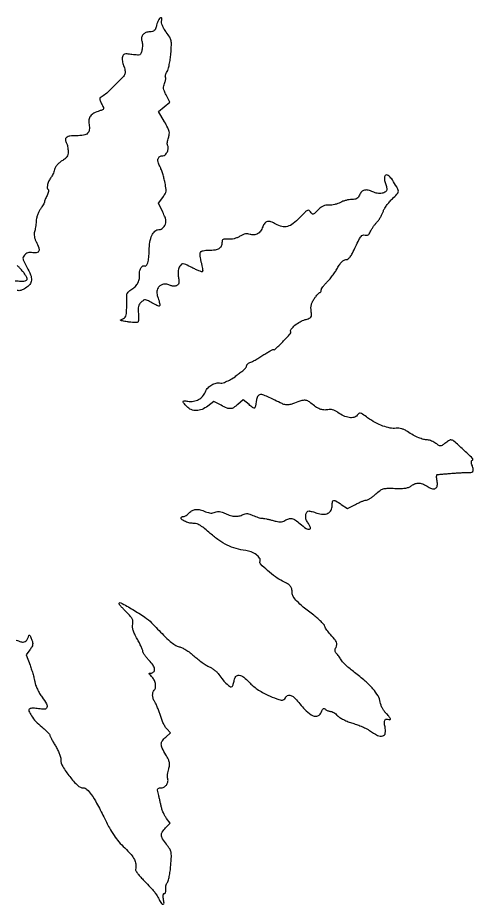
# Model space of a CAD drawing. Extents: x 0 to 500, y 0 to 489.
# Drawn here: x 250.3 to 500.4, y 2.1 to 488.8 of the extents above; entities that cross this region are included whole.
import ezdxf

# ---------------------------------------------------------------- set-up
doc = ezdxf.new("R2010")
doc.units = 0

msp = doc.modelspace()

# ---------------------------------------------------------------- linework, layer by layer
for points in [[(249.542827, 147.162441, 0.034465), (252.0446, 146.224696, 0.115103), (253.783113, 146.119347, 0.165587), (255.022045, 146.791153, 0.09498), (255.929241, 148.25, -0.011888), (256.517484, 149.678131, -0.389651), (256.831694, 149.815892, -0.214923), (257.157501, 149.510347, -0.005269), (257.944538, 147.559912, -0.034721), (258.472892, 145.873317, -0.098339), (258.519679, 144.646603, -0.091961), (258.093722, 143.447525, -0.027982), (257.031923, 141.829308), (254.968805, 139.038791), (257.111087, 133.269396, -0.010581), (257.967649, 130.803926, -0.008984), (258.769752, 128.166635, -0.009086), (259.413515, 125.73799, -0.025051), (259.749295, 124, 0.054976), (260.177237, 122.328209, 0.021615), (261.112499, 120.138494, 0.021083), (262.337089, 117.837332, 0.024675), (263.693581, 115.769342, -0.024615), (266.11178, 112.083729, -0.207667), (266.347867, 110.157104, -0.322924), (265.120236, 109.207264, -0.048129), (261.813733, 109.413795, 0.01659), (260.238515, 109.612348, 0.020439), (258.759734, 109.688332, 0.019296), (257.532895, 109.653822, 0.122321), (256.942995, 109.464769, 0.358566), (256.502729, 108.173734, 0.054833), (257.825773, 105.565758, 0.044041), (260.27444, 102.456236, 0.032322), (263.484485, 99.459201, -0.010671), (265.214489, 97.978772, -0.015414), (266.673567, 96.592036, -0.011036), (267.807462, 95.394041, -0.186065), (268, 94.894561, 0.11383), (268.12615, 94.347624, 0.007056), (268.88125, 92.851783, 0.01016), (269.850811, 91.085046, 0.007342), (271, 89.154424, -0.022461), (272.148269, 87.085515, -0.021803), (273.11875, 84.90161, -0.022322), (273.8009, 82.909645, -0.071445), (274, 81.523378, 0.136227), (275.069096, 77.672237, 0.0325), (278.894472, 72.158549, 0.030326), (283.317384, 67.237747, 0.19699), (286.337117, 66, -0.19768), (288.313803, 65.186717, -0.044171), (290.717856, 62.343255, -0.029493), (293.668754, 57.579559, -0.009115), (297.54744, 50.081847, 0.009842), (300.647276, 44.110974, 0.023852), (303.227569, 39.866625, 0.028986), (305.866437, 36.408907, 0.023162), (309.083546, 32.997916, -0.018154), (312.566121, 29.378738, -0.065496), (314.36698, 26.74109, -0.091529), (315.106338, 24.224017, -0.059391), (315.059226, 21.182854, 0.179689), (315.23015, 20.423679, 0.016851), (316.346417, 18.829045, 0.019931), (317.861546, 16.97178, 0.014356), (319.690744, 15.019497, -0.004388), (323.271371, 11.347461, -0.022136), (325.159471, 9.193657, -0.032395), (326.503703, 7.273315, -0.017401), (327.91898, 4.75, 0.026325), (329.214777, 2.533339, 0.279893), (330.119787, 2.103578, 0.402136), (330.645836, 2.723548, 0.034096), (330.35, 5, -0.026218), (330.163616, 6.276634, -0.066037), (330.200492, 7.213675, -0.116511), (330.44448, 7.785664, -0.238268), (330.868725, 8, 0.211325), (331.26585, 8.175691, 0.104693), (331.549595, 8.660937, 0.074341), (331.676051, 9.388488, 0.046902), (331.615602, 10.25, -0.055927), (331.564984, 11.221622, -0.042274), (331.718609, 12.279687, -0.043238), (332.038689, 13.261625, -0.072907), (332.488436, 14, 0.109551), (333.008766, 15.013247, 0.01463), (333.552562, 17.368372, 0.016345), (334.030791, 20.240791, 0.013078), (334.363139, 23.360414, 0.008069), (334.681635, 28.34247, 0.062134), (334.503431, 30.670289, 0.090944), (333.764755, 32.509527, 0.026647), (331.99658, 35.004319, -0.023835), (329.801759, 38.064481, -0.131357), (329.181838, 39.977907, -0.163073), (329.667825, 41.725717, -0.042395), (331.5261, 44.027242), (334.052199, 46.663922), (332.009095, 49.261308, -0.043879), (331.158242, 50.563351, -0.020989), (330.289903, 52.364903, -0.020624), (329.535037, 54.334896, -0.027599), (329.025566, 56.179347, 0.001139), (328.617245, 58.034969, 0.000903), (328.167766, 60.038621, 0.000912), (327.744081, 61.895702, 0.00228), (327.425993, 63.25, -0.023581), (327.143112, 64.736116, -0.149316), (327.260959, 65.487874, -0.223999), (327.746489, 65.879006, -0.059422), (328.760978, 66, 0.113724), (330.541121, 66.410194, 0.112632), (331.969505, 67.558833, 0.1139), (332.747693, 69.201618, 0.118384), (332.711635, 70.994707, -0.063082), (332.580796, 71.997188, -0.024489), (332.644122, 73.39778, -0.023776), (332.862127, 74.926049, -0.027144), (333.218214, 76.359345, 0.040094), (333.657171, 78.344311, 0.084723), (333.607602, 79.915069, 0.065666), (333.019518, 81.622319, 0.016805), (331.624603, 84.197169, -0.020856), (329.668301, 87.879161, -0.111478), (329.164752, 90.082901, -0.159368), (329.747583, 91.880852, -0.056446), (331.599363, 93.899446), (334.198726, 96.159563), (332.193139, 98.329782, -0.055108), (331.318236, 99.515012, -0.019581), (330.331866, 101.379393, -0.019157), (329.40029, 103.527713, -0.021402), (328.673246, 105.663897, 0.013173), (327.981287, 107.812254, 0.011882), (327.154645, 109.997129, 0.012), (326.320311, 111.919578, 0.036529), (325.630013, 113.163897, -0.060872), (324.756755, 114.935705, -0.07164), (324.397673, 116.770232, -0.08211), (324.585244, 118.414334, -0.127675), (325.304389, 119.637722, 0.172543), (325.991419, 121.083248, 0.073635), (325.893648, 123.252113, 0.068755), (325.131031, 125.483327, 0.097736), (323.84699, 127.132705, -0.013521), (322.809463, 128.082899, -0.122603), (322.486572, 128.599895, -0.404107), (322.629215, 128.892349, -0.087451), (323.240002, 129, 0.184541), (324.876375, 129.625249, 0.239891), (325.448046, 131.099322, 0.121784), (324.640693, 133.357956, 0.04699), (322.534724, 135.964439, -0.017528), (321.181312, 137.451316, -0.021934), (320.038325, 138.925472, -0.020826), (319.202787, 140.217564, -0.133885), (319, 140.961306, 0.095261), (318.842707, 141.779401, 0.01075), (318.101245, 143.526305, 0.012716), (317.112043, 145.582868, 0.010011), (315.940409, 147.759584, -0.016824), (314.554562, 150.420501, -0.037614), (313.727621, 152.5442, -0.050045), (313.376173, 154.313136, -0.078239), (313.46913, 155.859448, 0.075894), (313.569761, 157.412484, 0.098556), (313.172043, 158.778755, 0.063521), (312.119006, 160.296326, 0.015954), (310.028721, 162.471955, -0.008532), (308.485125, 164.031569, -0.012435), (307.183437, 165.462026, -0.00797), (306.155189, 166.689032, -0.172057), (306, 167.126662, -0.570165), (306.892877, 167.655117, -0.007807), (313.613724, 163.828495, -0.014547), (320.132478, 159.720687, -0.055026), (323.810446, 156.614411, 0.00373), (330.366924, 149.811927, 0.020975), (334.045731, 146.354356, 0.040389), (336.656386, 144.443969, 0.083893), (338.989705, 143.502261, -0.064974), (340.533021, 142.945945, -0.020818), (342.655566, 141.738068, -0.020376), (344.931051, 140.18218, -0.021437), (347.032751, 138.470913, 0.014671), (349.166614, 136.684921, 0.012112), (351.540242, 134.905369, 0.012293), (353.798975, 133.378209, 0.031727), (355.519391, 132.423774, -0.032272), (357.022596, 131.587698, -0.024359), (358.560044, 130.488201, -0.024857), (359.907792, 129.307968, -0.050984), (360.811149, 128.235431, 0.021256), (363.065721, 125.211158, 0.035974), (365.230149, 122.911117, 0.043072), (367.037377, 121.515001, 0.35862), (367.992597, 121.627273, 0.081957), (368.338019, 122.130462, 0.025857), (368.682781, 122.978011, 0.025046), (368.975531, 123.978903, 0.025353), (369.165324, 125, -0.145515), (370.121527, 127.129295, -0.250806), (371.888141, 127.810927, -0.135769), (374.404271, 126.767469, -0.043296), (377.398937, 123.980185, 0.035294), (379.37004, 122.085905, 0.023186), (381.879431, 120.183772, 0.022178), (384.709077, 118.418022, 0.022953), (387.652382, 116.931631, 0.008536), (392.513048, 114.849728, 0.060376), (394.986175, 114.17325, 0.163217), (396.427734, 114.431379, 0.177743), (397.361626, 115.5, -0.170149), (398.330876, 116.642646, -0.182082), (399.770952, 116.889892, -0.117654), (401.53288, 116.09371, -0.056231), (403.325668, 114.351846, 0.019582), (408.67003, 108.339154, 0.088192), (412.4569, 105.583364, 0.227879), (415.129477, 105.569851, 0.193468), (417.061911, 107.662839, -0.023762), (417.616619, 108.936197, -0.127877), (418.106662, 109.503192, -0.249557), (418.626355, 109.562997, -0.103075), (419.237161, 109.162839, 0.058678), (419.801335, 108.717543, 0.038987), (420.535961, 108.341584, 0.039045), (421.318152, 108.084948, 0.059817), (422.025686, 108, -0.102406), (422.802402, 107.839234, -0.035502), (423.82303, 107.308955, -0.033503), (424.895764, 106.54776, -0.033136), (425.861425, 105.647506, 0.067061), (427.128058, 104.617588, 0.021678), (429.247715, 103.444661, 0.021177), (431.744579, 102.330464, 0.022267), (434.285739, 101.451962, -0.016272), (436.884916, 100.58814, -0.014032), (439.555811, 99.516815, -0.014254), (441.923801, 98.407697, -0.039203), (443.5, 97.452338, 0.038647), (447.839959, 94.81522, 0.179193), (450.706457, 94.486611, 0.307466), (452.138717, 96.075088, 0.089984), (451.992141, 99.534845, -0.041104), (451.675229, 101.789182, -0.132324), (451.981801, 103.259094, -0.267204), (452.809724, 103.801349, -0.154005), (454, 103.5, 0.238227), (454.707054, 103.439158, 0.421762), (454.909625, 103.931056, 0.071248), (454.024074, 105.375896, 0.031134), (452.481105, 107.017751, -0.052659), (451.464423, 108.197275, -0.032796), (450.523886, 109.764209, -0.032519), (449.784224, 111.465966, -0.046642), (449.37481, 113.057529, 0.093676), (448.129893, 116.517648, 0.045154), (445.372724, 120.360002, 0.035101), (441.13207, 124.622393, 0.017816), (435.256637, 129.394592, -0.012025), (432.781015, 131.358228, -0.013608), (430.505169, 133.361711, -0.012888), (428.669132, 135.159338, -0.069812), (427.848701, 136.282704, 0.018558), (427.304989, 137.213854, 0.013335), (426.632573, 138.213171, 0.013497), (425.940654, 139.131035, 0.028121), (425.344047, 139.79881, -0.063546), (424.766527, 140.545282, -0.112968), (424.53309, 141.282716, -0.100513), (424.631597, 142.108251, -0.043097), (425.071377, 143.133368, 0.092779), (425.544804, 144.630007, 0.141155), (425.330146, 145.967652, 0.064151), (424.242718, 147.672811, 0.008028), (421.372006, 151, -0.019217), (420.49551, 152.063054, -0.019258), (419.703884, 153.189526, -0.019495), (419.091137, 154.223259, -0.069249), (418.821995, 154.943068, 0.133181), (418.409095, 155.727843, 0.013697), (416.928109, 157.235317, 0.016301), (415.023091, 158.95486, 0.012328), (412.826887, 160.720034, -0.008854), (407.073113, 165.279129, -0.03048), (403.585978, 168.519382, -0.048375), (401.606067, 171.047093, -0.141246), (400.984687, 173.15121, 0.056406), (400.731648, 175.263728, 0.115213), (399.992621, 176.750421, 0.0873), (398.51899, 178.006585, 0.023146), (395.774616, 179.454433, -0.046652), (391.833316, 181.776498, -0.025801), (387.475766, 185.280427, -0.017786), (383.707032, 188.894101, -0.292226), (383.372168, 190.527472, 0.253712), (383.15827, 192.156835, 0.077729), (381.347183, 193.978035, 0.063789), (378.576234, 195.512135, 0.063243), (375.5, 196.303884, -0.037765), (370.187717, 197.386736, -0.043266), (365.345537, 199.226257, -0.041413), (360.722168, 201.949546, -0.030122), (356.061307, 205.682639, 0.012705), (353.051274, 208.270547, 0.032318), (350.707934, 209.943869, 0.045466), (348.801694, 210.899322, 0.100247), (347.204587, 211.179941, -0.059936), (344.910681, 211.395816, -0.044957), (342.487843, 212.154361, -0.044986), (340.541149, 213.175708, -0.254732), (340, 214.16898, -0.159019), (340.103422, 214.485944, -0.096942), (340.395097, 214.755888, -0.078705), (340.83065, 214.938169, -0.059889), (341.345012, 215, 0.105367), (341.98636, 215.136671, 0.036283), (342.826608, 215.5875, 0.034148), (343.70814, 216.234645, 0.033439), (344.5, 217, -0.08947), (346.199264, 218.310027, -0.102993), (348.167706, 218.861255, -0.081728), (350.547751, 218.633704, -0.037562), (353.5, 217.61092, 0.032944), (354.990399, 217.079134, 0.054037), (356.309818, 216.854149, 0.061084), (357.525077, 216.928483, 0.059221), (358.69993, 217.293725, -0.06547), (359.924536, 217.657781, -0.068552), (361.182086, 217.684596, -0.055644), (362.605633, 217.356169, -0.026293), (364.351059, 216.637701, 0.035565), (367.192675, 215.529115, 0.060991), (369.692091, 215.076794, 0.070142), (371.970603, 215.266009, 0.067223), (374.143741, 216.076928, -0.066896), (375.289017, 216.505143, -0.07958), (376.43923, 216.580457, -0.062301), (377.76498, 216.286941, -0.025191), (379.479129, 215.576928, 0.016497), (380.867647, 214.973311, 0.016547), (382.291542, 214.463223, 0.016608), (383.560481, 214.10151, 0.061194), (384.386778, 214, -0.040883), (385.273791, 213.927351, -0.008102), (386.84285, 213.642406, -0.008531), (388.664062, 213.248683, -0.007843), (390.522805, 212.782657, 0.015995), (392.899989, 212.227674, 0.049382), (394.539904, 212.065315, 0.070661), (395.827425, 212.248182, 0.069128), (397.023587, 212.782657, -0.064483), (399.100252, 213.7337, -0.128615), (400.893314, 213.814164, -0.099055), (402.803195, 212.987597, -0.028663), (405.347219, 211, 0.025499), (408.650173, 208.385664, 0.20504), (410.501658, 207.983121, 0.484747), (411.0266, 208.997213, 0.046517), (409.435944, 211.78799, -0.09623), (408.599007, 213.66644, -0.08949), (408.496218, 215.772289, -0.115734), (409.106069, 217.391636, -0.25007), (410.24639, 218, -0.055592), (410.871157, 217.930321, -0.01037), (411.992499, 217.652487, -0.010993), (413.295549, 217.269872, -0.009847), (414.6296, 216.816976, 0.074813), (417.891622, 216.163786, 0.128111), (420.591485, 216.729523, 0.154102), (422.351292, 218.426371, 0.1251), (423, 220.978561, -0.038648), (423.169801, 223.172061, -0.33248), (423.830303, 223.818085, -0.172668), (425.04671, 223.559309, -0.012289), (427.99538, 221.6436), (431.43432, 219.2872), (435.866099, 221.6436, -0.013477), (437.680225, 222.546331, -0.015292), (439.466355, 223.310355, -0.014595), (441.014091, 223.865577, -0.077612), (441.898939, 224.008674, 0.118977), (442.734521, 224.215155, 0.024373), (444.057813, 224.98665, 0.024384), (445.542579, 226.058623, 0.020799), (447, 227.325773, -0.026246), (449.277567, 229.262855, -0.091757), (450.990173, 230.131306, -0.069196), (453.144117, 230.452729, -0.010825), (457.450692, 230.402384, 0.012191), (461.048525, 230.37015, 0.038567), (463.44615, 230.592606, 0.056883), (465.214433, 231.107324, 0.067506), (466.712581, 231.988556, -0.087606), (468.641448, 233.021732, -0.100655), (470.713535, 233.263914, -0.082066), (473.040308, 232.674623, -0.040227), (475.74228, 231.225687, 0.074653), (478.082308, 230.170549, 0.221684), (479.776506, 230.446967, 0.219645), (480.664217, 231.926782, 0.07347), (480.563997, 234.510561, -0.020947), (480.370288, 235.850618, -0.035418), (480.335292, 236.984104, -0.041524), (480.436655, 237.804416, -0.344147), (480.704687, 238.03107, 0.009891), (481.256211, 238.063553, 0.000433), (483.175752, 238.216434, 0.000735), (485.452044, 238.403081, 0.000524), (488, 238.618466, -0.003915), (490.660877, 238.825233, -0.004114), (493.280996, 238.986552, -0.003944), (495.543646, 239.08929, -0.018357), (496.850198, 239.090304, 0.038457), (499.041571, 239.180078, 0.18923), (500.111959, 239.753568, 0.218569), (500.41779, 240.839452, 0.051917), (499.923035, 242.702433, -0.027404), (499.542239, 243.897259, -0.063381), (499.42304, 244.829747, -0.094646), (499.552835, 245.511314, -0.161459), (499.921259, 245.951336, 0.488008), (500.021468, 246.865298, 0.005622), (494.944236, 251.698127, 0.007369), (489.809539, 256.337444, 0.181975), (488.049362, 257, 0.118451), (487.611323, 256.894751, 0.016363), (486.785423, 256.438907, 0.018004), (485.8283, 255.821288, 0.014366), (484.841412, 255.089895, -0.018931), (483.26691, 253.945135, -0.14762), (482.409371, 253.682049, -0.147207), (481.548318, 253.936902, -0.018792), (479.956554, 255.067659, 0.036946), (478.854341, 255.791971, 0.029628), (477.574497, 256.407499, 0.030516), (476.316626, 256.835585, 0.06432), (475.297053, 256.977764, -0.065108), (473.115077, 257.28553, -0.032199), (470.467446, 258.205836, -0.027861), (467.492272, 259.65998, -0.019284), (464.295876, 261.614813, 0.036973), (462.758905, 262.481684, 0.039814), (461.14792, 263.088136, 0.04226), (459.561593, 263.403074, 0.056918), (458.098789, 263.399859, -0.076765), (454.798146, 263.523093, -0.040368), (450.833805, 264.62556, -0.036507), (446.594123, 266.54394, -0.031236), (442.440979, 269.14977, 0.007558), (439.633961, 271.101991, 0.090321), (438.428432, 271.629417, 0.220914), (437.56401, 271.451865, 0.075643), (436.639706, 270.521947, -0.178521), (434.919479, 269.379837, -0.095668), (432.338427, 269.27129, -0.073014), (429.245377, 270.209453, -0.049133), (426.071275, 272.105425, 0.033779), (424.585853, 273.055662, 0.059073), (423.233208, 273.601523, 0.067296), (421.920267, 273.774728, 0.060744), (420.55991, 273.604392, -0.084887), (418.416925, 273.440055, -0.070715), (416.192052, 273.970455, -0.058081), (413.837137, 275.230334, -0.03279), (411.301067, 277.251302, 0.082952), (409.515411, 278.403107, 0.11143), (407.629152, 278.756895, 0.070297), (405.153909, 278.314395, 0.017183), (401.255291, 276.884091, -0.047334), (399.189169, 276.264398, -0.097497), (397.508208, 276.260338, -0.057942), (395.439627, 276.917763, -0.008664), (391.486357, 278.782759, 0.011454), (385.387465, 281.618489, 0.177145), (383.116846, 281.758682, 0.262678), (381.767008, 280.361202, 0.02581), (380.788935, 275.602294, -0.067157), (380.507628, 274.642855, -0.356282), (380.053382, 274.41385, -0.113611), (379.277325, 274.782825, -0.007449), (377.341185, 276.364461), (374.182369, 279.024334), (371.196829, 276.512167, -0.029526), (368.775673, 274.707734, -0.133203), (367.11482, 274.163625, -0.112901), (365.262332, 274.487547, -0.018449), (361.936148, 276.032575), (357.951972, 278.06515), (354.631595, 275.532575, -0.06407), (351.504386, 273.726915, -0.094439), (348.409959, 273.075915, -0.106797), (345.57255, 273.632654, -0.102877), (343.174314, 275.314451, -0.010898), (341.359466, 277.33266, -0.229942), (341.15851, 278.092435, -0.376367), (341.649464, 278.47143, -0.020529), (343.75, 278.253069, 0.071487), (346.865321, 278.247133, 0.088034), (349.623032, 279.150128, 0.090555), (351.84443, 280.919728, 0.080605), (353.405853, 283.428918, -0.082889), (354.805924, 285.656222, -0.082491), (356.855577, 287.312366, -0.084672), (359.280515, 288.186723, -0.09422), (361.76548, 288.159967, 0.147035), (363.09439, 288.28435, 0.017731), (365.808982, 289.499096, 0.022247), (368.575779, 291.013142, 0.043119), (370.609156, 292.5, -0.01282), (371.194176, 292.984732, -0.004743), (372.04186, 293.638286, -0.004696), (372.980853, 294.334377, -0.005641), (373.877471, 294.970759, 0.035325), (374.689697, 295.622999, 0.038577), (375.376507, 296.365465, 0.041881), (375.854617, 297.086298, 0.126147), (376, 297.653372, -0.128215), (376.131777, 298.158815, -0.069159), (376.522839, 298.675186, -0.061623), (377.09926, 299.123872, -0.057817), (377.779879, 299.430136, 0.044205), (378.780257, 299.848009, 0.007241), (380.624998, 300.852247, 0.007921), (382.765664, 302.103167, 0.006913), (384.965985, 303.478085, -0.007111), (387.064027, 304.787935, -0.011526), (388.887879, 305.834233, -0.005319), (390.434058, 306.653296, -0.326378), (390.725393, 306.60794, 0.412436), (391.567182, 306.605384, 0.004938), (395.814624, 310.885253, 0.005468), (399.954811, 315.234447, 0.271249), (400.204348, 316.34984, -0.253182), (400.489534, 317.862965, -0.047063), (402.541842, 319.953011, -0.046499), (405.31488, 321.880923, -0.062972), (408.135862, 323.036584, 0.019766), (410.42773, 323.751977, 0.154206), (411.308593, 324.418961, 0.164257), (411.617609, 325.450358, 0.023212), (411.435862, 327.691386, -0.03928), (411.343097, 329.590073, -0.0558), (411.580722, 331.261932, -0.053558), (412.192842, 332.889735, -0.03277), (413.234869, 334.659205, -0.014255), (414.157173, 335.934225, -0.020123), (415.05493, 337.010997, -0.016779), (415.844179, 337.826927, -0.192152), (416.25, 337.993167, 0.169828), (416.536185, 338.096194, 0.093273), (416.779688, 338.38366, 0.074257), (416.9444, 338.810174, 0.05513), (417, 339.312909, -0.132647), (417.185417, 339.999525, -0.024761), (417.903635, 341.102921, -0.024966), (418.898496, 342.342147, -0.020542), (420.076206, 343.562909, 0.027956), (421.445946, 345.025491, 0.013612), (423.034203, 347.032243, 0.013456), (424.577992, 349.215961, 0.018922), (425.826206, 351.248983, -0.02062), (427.143666, 353.378549, -0.046718), (428.346376, 354.839876, -0.065504), (429.471156, 355.709191, -0.132432), (430.543964, 355.998983, 0.159653), (431.703358, 356.379507, 0.073979), (432.841691, 357.508895, 0.042009), (434.126188, 359.568275, 0.011122), (435.818969, 363.059451, -0.008327), (437.662334, 366.915955, -0.054496), (438.820911, 368.717853, -0.133682), (439.853102, 369.462097, -0.168119), (441.024229, 369.49231, 0.069597), (442.006267, 369.325393, 0.141587), (442.757872, 369.518842, 0.122629), (443.359944, 370.111193, 0.045735), (443.888355, 371.182859, -0.040198), (444.405318, 372.261198, -0.017279), (445.256172, 373.612481, -0.016967), (446.266238, 374.99656, -0.021486), (447.295096, 376.200057, 0.032432), (448.339834, 377.477684, 0.020339), (449.398064, 379.093105, 0.020397), (450.313975, 380.775755, 0.034743), (450.919857, 382.257164, -0.053159), (451.622711, 383.810175, -0.022252), (452.874515, 385.73884, -0.021714), (454.409227, 387.70156, -0.026319), (456.0182, 389.395522, 0.009168), (458.541269, 391.875738, 0.1067), (459.275448, 393.038921, 0.184094), (459.260339, 394.143559, 0.038964), (458.39736, 395.904469, 0.01279), (456.028223, 399.690511, 0.05268), (454.309519, 401.773007, 0.137121), (453.048611, 402.466775, 0.316364), (452.095423, 402.083474, 0.088655), (451.782506, 401.340892, 0.055064), (451.676575, 400.398569, 0.049479), (451.779073, 399.344648, 0.041898), (452.088064, 398.268374, -0.017104), (452.437173, 397.246204, -0.015061), (452.732119, 396.158476, -0.015305), (452.938515, 395.161116, -0.043391), (453, 394.453952, -0.257691), (452.296575, 393.179727, -0.099943), (450.347936, 392.44012, -0.077435), (447.760693, 392.416916, -0.078074), (445.296898, 393.182911, 0.056018), (442.75749, 394.096482, 0.118051), (440.675421, 394.093168, 0.143486), (439.081371, 393.177019, 0.100541), (437.967964, 391.41574, -0.060105), (437.348157, 390.23498, -0.111351), (436.556568, 389.504082, -0.095117), (435.437757, 389.115723, -0.035655), (433.774751, 388.993839, 0.039711), (432.303069, 388.873985, 0.023599), (430.580708, 388.510784, 0.023527), (428.886881, 387.982991, 0.037144), (427.5, 387.358047, -0.040789), (426.114424, 386.745785, -0.02621), (424.425713, 386.256268, -0.026311), (422.710589, 385.949261, -0.044004), (421.247108, 385.895729, 0.05044), (419.555082, 385.812066, 0.068083), (418.08671, 385.380027, 0.061287), (416.678093, 384.526958, 0.032463), (415.157023, 383.160633, -0.009209), (413.346929, 381.375901, -0.129742), (412.554334, 380.940964, -0.272991), (411.921218, 381.129311, -0.047636), (411.132543, 382.159373, 0.119973), (410.282064, 382.990256, 0.259328), (409.396636, 383.014578, 0.075833), (408.110896, 382.074384, 0.005916), (405.122289, 379.03026, -0.035519), (401.46634, 375.722599, -0.100741), (398.405729, 374.192435, -0.125238), (395.401535, 374.151496, -0.07106), (392, 375.5, 0.04502), (389.336414, 376.719433, 0.138059), (387.374304, 376.847095, 0.175255), (385.918783, 375.941841, 0.083187), (384.842797, 373.978891, -0.066804), (383.649754, 371.623458, -0.108917), (382.019857, 370.100269, -0.122865), (380.05099, 369.512551, -0.100308), (377.872168, 369.851585, 0.06877), (376.636819, 370.12393, 0.068055), (375.369327, 370.052577, 0.056267), (373.974582, 369.614166, 0.029028), (372.345772, 368.776502, -0.039502), (370.803334, 368.02364, -0.033988), (369.082758, 367.477859, -0.034799), (367.356204, 367.182109, -0.049271), (365.798079, 367.179591, 0.021127), (363.955968, 367.280268, 0.138384), (363.070931, 367.042296, 0.203923), (362.62208, 366.427687, 0.054326), (362.473853, 365.197366, -0.111559), (362.019545, 363.287667, -0.147736), (360.809203, 361.986119, -0.098869), (358.658502, 361.246459, -0.032635), (355.309017, 361.015313, 0.023834), (353.655511, 360.930393, 0.030659), (352.153245, 360.687542, 0.031613), (350.966889, 360.34026, 0.16889), (350.451175, 359.920999, 0.142822), (350.26381, 359.243605, 0.022621), (350.346169, 357.851863, 0.023527), (350.601966, 356.175097, 0.018642), (351.030148, 354.392323, -0.013318), (351.468627, 352.648632, -0.019514), (351.752899, 351.092621, -0.01537), (351.894233, 349.823896, -0.219843), (351.741112, 349.407778, -0.282336), (351.317809, 349.306407, -0.012354), (349.824628, 349.834609, -0.017837), (348.014341, 350.600804, -0.011434), (345.968003, 351.611911, 0.006433), (342.598082, 353.319149, 0.082868), (341.250562, 353.722291, 0.199991), (340.323996, 353.466421, 0.068913), (339.337819, 352.447318, 0.073588), (338.760132, 351.349663, 0.05259), (338.43989, 349.996973, 0.04355), (338.373954, 348.363211, 0.025541), (338.565133, 346.414229, -0.016972), (338.813936, 344.258559, -0.074334), (338.727774, 342.982627, -0.133444), (338.309067, 342.180604, -0.114984), (337.519752, 341.645953, -0.063783), (336.759694, 341.460749, -0.040979), (335.85132, 341.433755, -0.040731), (334.941882, 341.556002, -0.05918), (334.177558, 341.820587, 0.06802), (332.186615, 342.470764, 0.093664), (330.309247, 342.457689, 0.102673), (328.692353, 341.777166, 0.097822), (327.447055, 340.5, 0.056277), (326.845696, 339.302247, 0.088191), (326.643341, 338.170585, 0.065251), (326.820571, 336.807552, 0.019165), (327.441254, 334.786337, -0.014957), (327.902675, 333.327596, -0.021937), (328.212795, 332.01833, -0.018419), (328.375733, 330.953784, -0.228992), (328.244933, 330.578267, -0.278792), (327.872019, 330.486367, -0.018288), (326.780666, 330.870858, -0.022294), (325.445038, 331.467122, -0.014443), (323.954466, 332.268595, 0.010984), (321.536482, 333.590372, 0.103858), (320.404574, 333.905249, 0.163332), (319.464687, 333.655766, 0.038094), (318.157089, 332.642164, 0.061639), (317.190997, 331.522971, 0.084921), (316.650999, 330.312309, 0.06472), (316.461452, 328.751606, 0.022307), (316.582131, 326.477139, -0.018415), (316.685877, 324.772567, -0.026091), (316.643023, 323.253761, -0.024502), (316.486761, 322.052657, -0.212843), (316.19071, 321.617865, -0.137266), (315.628953, 321.455875, -0.012595), (314.163067, 321.481189, -0.015526), (312.386827, 321.611987, -0.01155), (310.436466, 321.862316, -0.005678), (307.769988, 322.298396, -0.084937), (306.884957, 322.614384, -0.565625), (306.87518, 322.952822, -0.061049), (307.75, 323.373478, 0.085328), (308.927643, 324.011495, 0.130501), (309.621555, 324.934766, 0.074466), (309.989495, 326.462633, 0.014276), (310.158444, 329.317388, 0.003644), (310.207703, 331.433429, 0.003881), (310.224748, 333.505876, 0.003694), (310.212399, 335.28872, 0.017948), (310.161665, 336.298359, -0.130865), (310.309398, 337.138066, -0.063166), (310.894234, 338.069716, -0.05325), (311.829233, 338.990362, -0.039725), (313.031168, 339.798359, 0.074666), (314.964706, 341.303648, 0.077306), (316.343894, 343.294155, 0.073105), (317.10578, 345.708488, 0.057379), (317.229668, 348.453914, -0.088275), (317.402009, 350.065179, -0.080114), (318.119308, 351.578853, -0.105958), (319.091874, 352.498149, -0.282066), (320.008522, 352.494733, 0.393685), (320.938586, 352.679905, 0.085588), (321.724311, 354.292419, 0.046853), (322.272599, 357.158598, 0.020894), (322.478671, 361, -0.038058), (322.885945, 365.621926, -0.066438), (324.008169, 369.2933, -0.093924), (325.676636, 371.647128, -0.202771), (327.710745, 372.428491, 0.08806), (328.658985, 372.564344, 0.067341), (329.60304, 373.023226, 0.063188), (330.445891, 373.752285, 0.060087), (331.096569, 374.680442, 0.066193), (331.638727, 376.124298, 0.094379), (331.691728, 377.489321, 0.05925), (331.220816, 379.205837, 0.012979), (329.992446, 382.016127), (327.644845, 387.028353), (329.950344, 390.146707, 0.030253), (331.246218, 392.141341, 0.098359), (331.739222, 393.631151, 0.072745), (331.700049, 395.432268, 0.011772), (331.034628, 398.88253, 0.013076), (330.4575, 401.238685, 0.011397), (329.733333, 403.67289, 0.011535), (328.977295, 405.844514, 0.032947), (328.319586, 407.301776, -0.057083), (327.414925, 409.594737, -0.135917), (327.43024, 411.411123, -0.193903), (328.327441, 412.563195, -0.132284), (329.949563, 413, 0.19651), (331.346486, 413.571071, 0.092002), (332.487287, 415.199291, 0.088068), (333.00231, 417.199696, 0.158784), (332.606119, 418.828296, -0.139814), (332.448174, 419.386495, -0.030006), (332.511214, 420.400757, -0.029144), (332.731167, 421.607165, -0.024209), (333.10055, 422.858593, 0.053668), (333.542825, 424.76298, 0.091409), (333.442943, 426.389023, 0.057815), (332.710621, 428.339565, 0.011256), (330.915656, 431.647419), (327.654163, 437.347913), (330.731426, 439.923957), (333.808689, 442.5), (331.808094, 446.391046, -0.02001), (330.828062, 448.500662, -0.063793), (330.418338, 449.995848, -0.085012), (330.456836, 451.297544, -0.057148), (330.916454, 452.715981, 0.030195), (331.300112, 453.713551, 0.035454), (331.536838, 454.698357, 0.038163), (331.611709, 455.539904, 0.142457), (331.471144, 456.04669, -0.162249), (331.353411, 456.545288, -0.044653), (331.498938, 457.349303, -0.040181), (331.838588, 458.283756, -0.032686), (332.344092, 459.221754, 0.072499), (332.936413, 460.566511, 0.015686), (333.538763, 463.040977, 0.016051), (334.058737, 465.976507, 0.014736), (334.406885, 469.024126, 0.009312), (334.719254, 473.775406, 0.064009), (334.530649, 476.104057, 0.084371), (333.766805, 478.033227, 0.022191), (331.912502, 480.80434, -0.021866), (330.604737, 482.755958, -0.038593), (329.72764, 484.484797, -0.048303), (329.280507, 485.951958, -0.11426), (329.312583, 487.087319, 0.036497), (329.467838, 487.927072, 0.121037), (329.39495, 488.480083, 0.231361), (329.115811, 488.737082, 0.152534), (328.671314, 488.731156, 0.16217), (328.159708, 488.352144, 0.033629), (327.571954, 487.381373, 0.03208), (327.014214, 486.108743, 0.025485), (326.573635, 484.674052, -0.025101), (325.970536, 482.704753, -0.108335), (325.320822, 481.675777, -0.142838), (324.401348, 481.163861, -0.056122), (322.946079, 481, 0.085085), (320.75357, 480.624179, 0.12591), (319.140687, 479.544208, 0.141291), (318.360054, 477.926307, 0.119604), (318.491901, 476.025517, -0.052715), (318.69796, 475.019333, -0.024267), (318.762402, 473.681783, -0.023714), (318.694144, 472.254952, -0.030255), (318.489963, 470.954303, -0.035019), (317.956622, 469.142021, -0.203568), (317.286886, 468.434357, -0.125933), (316.122346, 468.245552, -0.010517), (313.060725, 468.586332, 0.011694), (310.334631, 468.883272, 0.083328), (309.015704, 468.77599, 0.173881), (308.261734, 468.269249, 0.095021), (307.775982, 467.251354, 0.069355), (307.663028, 466.292741, 0.030197), (307.767726, 465.012157, 0.029161), (308.045551, 463.643424, 0.034377), (308.470481, 462.391796, -0.029696), (308.896478, 461.17454, -0.02922), (309.177979, 459.90884, -0.030542), (309.291142, 458.773623, -0.090017), (309.181128, 458, -0.110515), (308.095181, 456.192254, -0.006834), (303.688162, 451.690407, -0.009503), (299.21427, 447.409419, -0.056345), (296.605281, 445.5, 0.052088), (295.666987, 444.825456, 0.201663), (295.364713, 444.192322, 0.118717), (295.531803, 443.31827, 0.013564), (296.415386, 441.5, -0.013711), (297.357532, 439.559761, -0.18179), (297.408294, 438.779598, -0.223267), (296.924786, 438.243655, -0.021573), (295.237595, 437.619512, 0.044498), (292.174354, 436.323974, 0.105948), (290.293652, 434.73936, 0.128901), (289.440242, 432.738389, 0.083241), (289.489251, 430.205604, -0.069275), (289.631925, 427.179804, -0.190921), (288.685019, 425.308807, -0.146189), (286.489619, 424.289544, -0.0361), (282.484544, 424, 0.031229), (279.000467, 423.782179, 0.131443), (277.076408, 422.999675, 0.254366), (276.487069, 421.697425, 0.123415), (277.077207, 419.909316, -0.068368), (277.421882, 419.153473, -0.023729), (277.711799, 417.988315, -0.023058), (277.913187, 416.658619, -0.024842), (277.984687, 415.348776, -0.049179), (277.8273, 413.668936, -0.096796), (277.325889, 412.430452, -0.084436), (276.342459, 411.366634, -0.030791), (274.637188, 410.213444, 0.041208), (273.209242, 409.203873, 0.043466), (271.993692, 407.990111, 0.046412), (271.081447, 406.675109, 0.067381), (270.559277, 405.364668, -0.025571), (270.191589, 404.157929, -0.020517), (269.677927, 402.900871, -0.020972), (269.10529, 401.776015, -0.048542), (268.563118, 401, 0.067809), (267.484679, 399.322745, 0.051123), (266.765749, 397.249928, 0.054069), (266.533709, 395.383107, 0.264109), (267.025791, 394.48406, -0.248185), (267.251698, 394.0991, -0.055806), (267.198836, 393.315434, -0.045391), (266.923169, 392.317702, -0.030145), (266.438071, 391.233065, 0.011439), (265.891745, 390.124676, 0.013617), (265.429326, 389.054434, 0.012435), (265.088633, 388.137485, 0.081074), (265.006161, 387.65437, -0.113509), (264.889261, 387.162503, -0.012959), (264.353666, 386.14691, -0.015119), (263.638952, 384.958516, -0.011772), (262.793553, 383.710071, 0.042222), (261.937033, 382.262807, 0.027553), (261.19, 380.470464, 0.027695), (260.651449, 378.628362, 0.046542), (260.433064, 377.032943, -0.01457), (260.322199, 375.499198, -0.011532), (260.115952, 373.849298, -0.0117), (259.853232, 372.326311, -0.028285), (259.569848, 371.22007, 0.072572), (259.384736, 370.090561, 0.04406), (259.480287, 368.73767, 0.040319), (259.835337, 367.281553, 0.03576), (260.430336, 365.83919, -0.025008), (261.875509, 362.53884, -0.161912), (261.950184, 360.748623, -0.286498), (260.957825, 359.854451, -0.073022), (258.694408, 359.787511, 0.035896), (257.134904, 359.856888, 0.061514), (255.849315, 359.662358, 0.07278), (254.80582, 359.19842, 0.078766), (253.970662, 358.46465, 0.089991), (253.336437, 357.339343, 0.133126), (253.258727, 356.215429, 0.06786), (253.782822, 354.691195, 0.01063), (255.276255, 351.877418, -0.028614), (257.374817, 347.555124, -0.113892), (257.864438, 344.667797, -0.160671), (256.971376, 342.415195, -0.075164), (254.595032, 340.311216, -0.062177), (252.049205, 339.080056, -0.161044), (250.035566, 339.066161, -0.188315)], [(248.894634, 344.31533, -0.022601), (250.5, 344.25937, 0.022524), (253.672069, 344.148306, 0.157884), (255.120686, 344.633552, 0.312637), (255.466886, 345.649679, 0.075742), (254.687659, 347.35394, 0.022313), (253.887882, 348.463255, 0.009002), (252.703244, 349.906572, 0.008887), (251.370334, 351.416963, 0.011142), (250.079324, 352.76683, -0.035508)]]:
    msp.add_lwpolyline(points, format="xyb")

doc.saveas('drawing.dxf')
